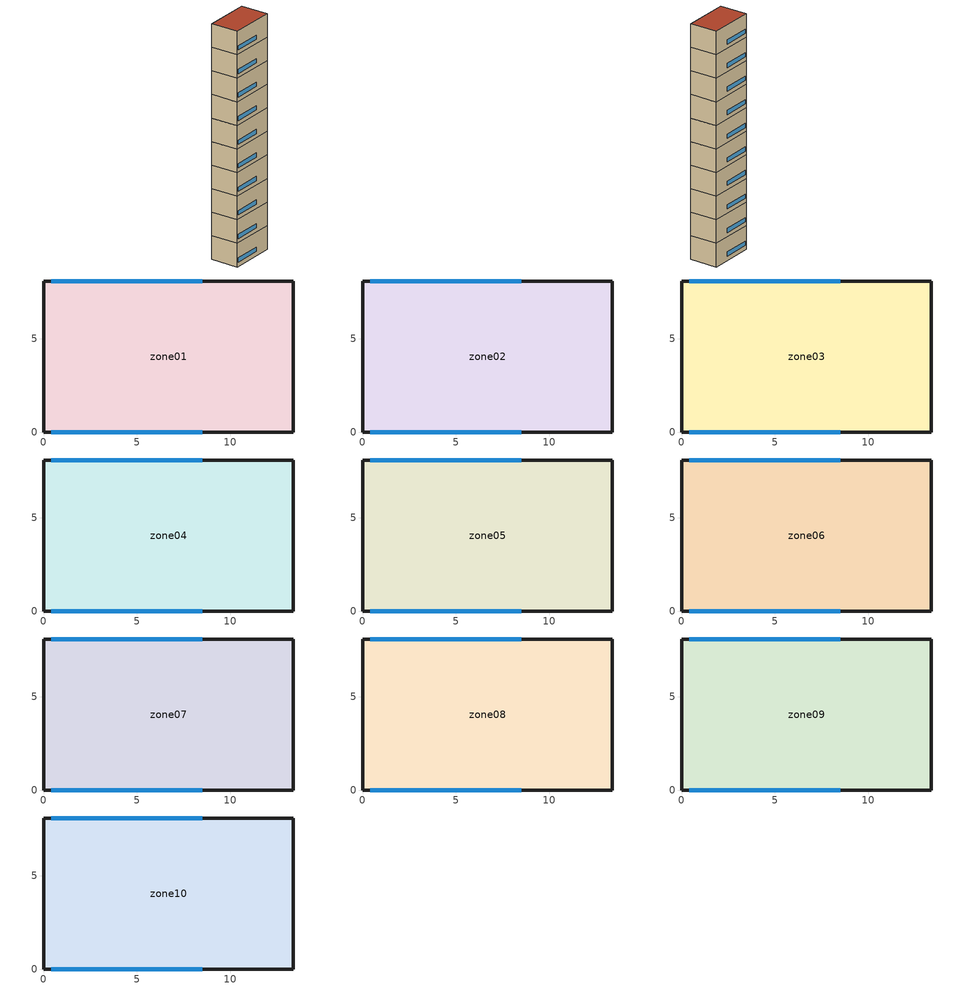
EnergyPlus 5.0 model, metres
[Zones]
zone01
 floor ground (GROUND_FLOOR): 13.4,8.1 13.4,0 0,0 0,8.1 z0
 wall outside (EXT_WALL): 13.4,0 13.4,8.1 0,8.1 0,0 13.4,0 z0:6.7
 window (EXT_WINDOW1): 0.4,0 8.5,0 / 8.5,8.1 0.4,8.1 z1.25:2.45
 ceiling to zone02 (ADJ_CEILING): 0,8.1 0,0 13.4,0 13.4,8.1 z6.7
zone02
 floor to zone01 (ADJ_CEILING): 13.4,8.1 13.4,0 0,0 0,8.1 z6.7
 wall outside (EXT_WALL): 13.4,0 13.4,8.1 0,8.1 0,0 13.4,0 z6.7:13.4
 window (EXT_WINDOW1): 0.4,0 8.5,0 / 8.5,8.1 0.4,8.1 z7.95:9.15
 ceiling to zone03 (ADJ_CEILING): 0,8.1 0,0 13.4,0 13.4,8.1 z13.4
zone03
 floor to zone02 (ADJ_CEILING): 13.4,8.1 13.4,0 0,0 0,8.1 z13.4
 wall outside (EXT_WALL): 13.4,0 13.4,8.1 0,8.1 0,0 13.4,0 z13.4:20.1
 window (EXT_WINDOW1): 0.4,0 8.5,0 / 8.5,8.1 0.4,8.1 z14.65:15.85
 ceiling to zone04 (ADJ_CEILING): 0,8.1 0,0 13.4,0 13.4,8.1 z20.1
zone04
 floor to zone03 (ADJ_CEILING): 13.4,8.1 13.4,0 0,0 0,8.1 z20.1
 wall outside (EXT_WALL): 13.4,0 13.4,8.1 0,8.1 0,0 13.4,0 z20.1:26.8
 window (EXT_WINDOW1): 0.4,0 8.5,0 / 8.5,8.1 0.4,8.1 z21.35:22.55
 ceiling to zone05 (ADJ_CEILING): 0,8.1 0,0 13.4,0 13.4,8.1 z26.8
zone05
 floor to zone04 (ADJ_CEILING): 13.4,8.1 13.4,0 0,0 0,8.1 z26.8
 wall outside (EXT_WALL): 13.4,0 13.4,8.1 0,8.1 0,0 13.4,0 z26.8:33.5
 window (EXT_WINDOW1): 0.4,0 8.5,0 / 8.5,8.1 0.4,8.1 z28.05:29.25
 ceiling to zone06 (ADJ_CEILING): 0,8.1 0,0 13.4,0 13.4,8.1 z33.5
zone06
 floor to zone05 (ADJ_CEILING): 13.4,8.1 13.4,0 0,0 0,8.1 z33.5
 wall outside (EXT_WALL): 13.4,0 13.4,8.1 0,8.1 0,0 13.4,0 z33.5:40.2
 window (EXT_WINDOW1): 0.4,0 8.5,0 / 8.5,8.1 0.4,8.1 z34.75:35.95
 ceiling to zone07 (ADJ_CEILING): 0,8.1 0,0 13.4,0 13.4,8.1 z40.2
zone07
 floor to zone06 (ADJ_CEILING): 13.4,8.1 13.4,0 0,0 0,8.1 z40.2
 wall outside (EXT_WALL): 13.4,0 13.4,8.1 0,8.1 0,0 13.4,0 z40.2:46.9
 window (EXT_WINDOW1): 0.4,0 8.5,0 / 8.5,8.1 0.4,8.1 z41.45:42.65
 ceiling to zone08 (ADJ_CEILING): 0,8.1 0,0 13.4,0 13.4,8.1 z46.9
zone08
 floor to zone07 (ADJ_CEILING): 13.4,8.1 13.4,0 0,0 0,8.1 z46.9
 wall outside (EXT_WALL): 13.4,0 13.4,8.1 0,8.1 0,0 13.4,0 z46.9:53.6
 window (EXT_WINDOW1): 0.4,0 8.5,0 / 8.5,8.1 0.4,8.1 z48.15:49.35
 ceiling to zone09 (ADJ_CEILING): 0,8.1 0,0 13.4,0 13.4,8.1 z53.6
zone09
 floor to zone08 (ADJ_CEILING): 13.4,8.1 13.4,0 0,0 0,8.1 z53.6
 wall outside (EXT_WALL): 13.4,0 13.4,8.1 0,8.1 0,0 13.4,0 z53.6:60.3
 window (EXT_WINDOW1): 0.4,0 8.5,0 / 8.5,8.1 0.4,8.1 z54.85:56.05
 ceiling to zone10 (ADJ_CEILING): 0,8.1 0,0 13.4,0 13.4,8.1 z60.3
zone10
 floor to zone09 (ADJ_CEILING): 13.4,8.1 13.4,0 0,0 0,8.1 z60.3
 wall outside (EXT_WALL): 13.4,0 13.4,8.1 0,8.1 0,0 13.4,0 z60.3:67
 window (EXT_WINDOW1): 0.4,0 8.5,0 / 8.5,8.1 0.4,8.1 z61.55:62.75
 roof outside (EXT_ROOF): 0,8.1 0,0 13.4,0 13.4,8.1 z67
[Building]
TRNSYS18: North Axis {deg}=0; Terrain=City; Loads Convergence Tolerance Value=0; Temperature Convergence Tolerance Value {deltaC}=0; Solar Distribution=FullInteriorAndExterior; Maximum Number of Warmup Days=0
[Site:Location]
not used: Latitude {deg}=0; Longitude {deg}=0; Time Zone {hr}=0; Elevation {m}=0
[Construction]
GROUND_FLOOR; EXT_WALL; EXT_ROOF; ADJ_CEILING; EXT_WINDOW1: 
[WindowProperty:ShadingControl]
ESHADE=0; ISHADE=INPUT 1*MAX_ISHADE : SHADECNTRL=ISHADE_INTERNAL
[SurfaceProperty:OtherSideCoefficients]
BOUNDARY=IDENTICAL; BOUNDARY=INPUT 1*TBOUNDARY; BOUNDARY=INPUT 1*TBOUNDARY_2; BOUNDARY=INPUT 1*TBOUNDARY_3; BOUNDARY=INPUT 1*TGROUND; BOUNDARY=20; BOUNDARY=15
[Zone] Multiplier=1
zone01; zone02; zone03; zone04; zone05; zone06; zone07; zone08; zone09; zone10
